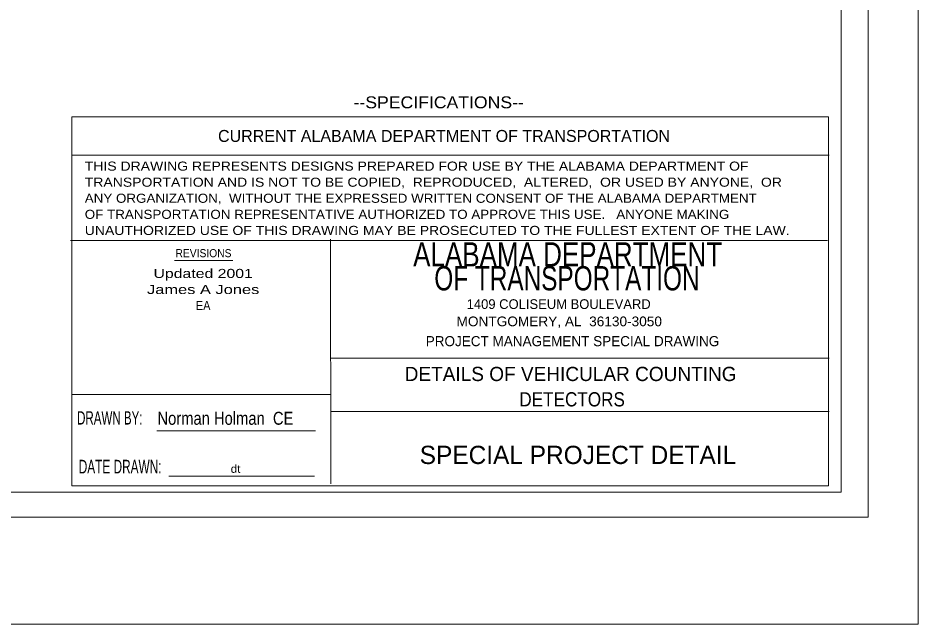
# Model space of a CAD drawing. Extents: x -145691 to 29239, y -24684 to 32294.
# Drawn here: x 4711 to 29239, y -23806 to -7277 of the extents above; entities that cross this region are included whole.
import ezdxf
from ezdxf.enums import TextEntityAlignment as Align

# ---------------------------------------------------------------- set-up
doc = ezdxf.new("R2010")
doc.units = 0
doc.header["$LTSCALE"] = 160
doc.layers.add('1', color=7, linetype='Continuous', lineweight=13)

msp = doc.modelspace()

# ---------------------------------------------------------------- linework, layer by layer
at = {"layer": '1'}
for p, q in [((26813.9, -11019), (6174.9, -11019)), ((26776.7, -13347.3), (6138.3, -13347.3)), ((13232.9, -19982.3), (13227.9, -13307.4)), ((8974.5, -13889.4), (10566, -13889.4)), ((13223.5, -16557.8), (26813.9, -16557.8)), ((6174.9, -17546.2), (13223.5, -17546.2)), ((6174.9, -17546.2), (13223.5, -17546.2)), ((13223.5, -18011.4), (26813.9, -18011.4)), ((8491.1, -18535.8), (12820.3, -18535.8)), ((8824.6, -19776.9), (12791.6, -19776.9))]:
    msp.add_line(p, q, dxfattribs=at)
for points in [[(29238.6, 32294), (29238.6, -23806), (-43361.4, -23806), (-43361.4, 32294)], [(-42176.4, -20890.5), (27877.4, -20890.5), (27877.4, 30372.4), (-42176.4, 30372.4)], [(27145, 29629.7), (-41357.5, 29629.7), (-41357.5, -20209.2), (27145, -20209.2)], [(26797, -9972), (6174.4, -9972), (6174.4, -20037), (26797, -20037)]]:
    msp.add_lwpolyline(points, close=True, dxfattribs=at)

# ---------------------------------------------------------------- texts
for s, height, width, p in [('--SPECIFICATIONS--', 326.4, 1.1, (16175.9, -9741.3)), ('ALABAMA DEPARTMENT', 662, 0.8, (19690.6, -14055.2)), ('REVISIONS', 220.5, 0.95, (9765.8, -13801.7)), ('Updated 2001', 247.9, 1.3, (9757.3, -14368.9)), ('OF TRANSPORTATION', 662, 0.75, (19670.6, -14707.1)), ('James A Jones', 247.9, 1.35, (9757.3, -14806.2)), ('EA', 247.9, 0.9, (9757.3, -15243.5)), ('MONTGOMERY, AL  36130-3050', 264.7, 1.05, (19461.6, -15684.5)), ('DETECTORS', 387.7, 0.9, (19811.9, -17871.5)), ('DETECTORS', 387.7, 0.9, (19811.9, -17871.5)), ('Norman Holman  CE', 353.4, 0.85, (10363.7, -18371.7))]:
    msp.add_text(s, height=height, dxfattribs=dict(at, width=width)).set_placement(p, align=Align.CENTER)
for s, height, p in [('CURRENT ALABAMA DEPARTMENT OF TRANSPORTATION', 326.4, (16321.9, -10658)), ('1409 COLISEUM BOULEVARD', 264.7, (19446.3, -15213.2)), ('DETAILS OF VEHICULAR COUNTING', 387.7, (19770.8, -17179.7)), ('DETAILS OF VEHICULAR COUNTING', 387.7, (19770.8, -17179.7)), ('SPECIAL PROJECT DETAIL', 498.1, (19970.6, -19442.4))]:
    msp.add_text(s, height=height, dxfattribs=at).set_placement(p, align=Align.CENTER)
for s, height, width, p in [('THIS DRAWING REPRESENTS DESIGNS PREPARED FOR USE BY THE ALABAMA DEPARTMENT OF', 247.9, 1.15, (6530.1, -11441.4)), ('TRANSPORTATION AND IS NOT TO BE COPIED,  REPRODUCED,  ALTERED,  OR USED BY ANYONE,  OR', 247.9, 1.15, (6530.1, -11880)), ('ANY ORGANIZATION,  WITHOUT THE EXPRESSED WRITTEN CONSENT OF THE ALABAMA DEPARTMENT', 247.9, 1.1, (6530.1, -12317.9)), ('OF TRANSPORTATION REPRESENTATIVE AUTHORIZED TO APPROVE THIS USE.   ANYONE MAKING', 247.9, 1.1, (6530.1, -12756.2)), ('UNAUTHORIZED USE OF THIS DRAWING MAY BE PROSECUTED TO THE FULLEST EXTENT OF THE LAW.', 247.9, 1.15, (6530.1, -13195.3)), ('DRAWN BY:', 361.9, 0.65, (6321.2, -18365.3)), ('DATE DRAWN:', 370.8, 0.65, (6365.8, -19698.3)), ('dt', 217.7, 1.1, (10506.1, -19682.2))]:
    msp.add_text(s, height=height, dxfattribs=dict(at, width=width)).set_placement(p)
msp.add_text('PROJECT MANAGEMENT SPECIAL DRAWING', height=275.4, dxfattribs=at).set_placement((15822.5, -16228.7))

doc.saveas('drawing.dxf')
